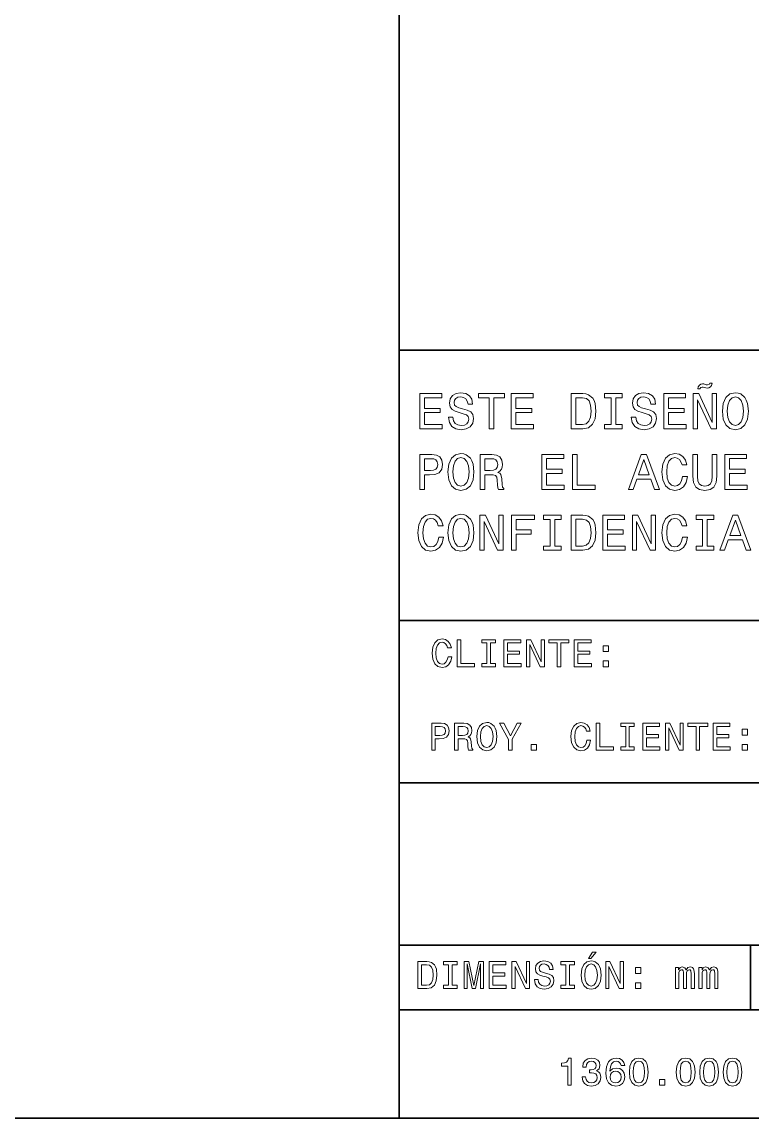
# Model space of a CAD drawing. Extents: x 15 to 1174, y 15 to 826.
# Drawn here: x 884.2 to 1019.3, y 15 to 217.7 of the extents above; entities that cross this region are included whole.
import ezdxf

# ---------------------------------------------------------------- set-up
doc = ezdxf.new("R2010")
doc.units = 0

msp = doc.modelspace()

# ---------------------------------------------------------------- linework, layer by layer
at = {"color": 7, "lineweight": 35}
for p, q in [((953.969971, 299), (953.969971, 15)), ((953.969971, 157), (1173.969971, 157)), ((953.969971, 107), (1173.969971, 107)), ((953.969971, 77), (1173.969971, 77)), ((953.969971, 47), (1173.969971, 47)), ((1018.969971, 47), (1018.969971, 35)), ((953.969971, 35), (1173.969971, 35)), ((1173.969971, 15), (15, 15))]:
    msp.add_line(p, q, dxfattribs=at)
at = {"color": 7, "lineweight": 13}
for points in [[(1011.873413, 150.903778), (1011.470703, 150.903778), (1011.302124, 150.660263), (1011.049194, 150.585327), (1010.796326, 150.622787), (1010.35614, 150.753922), (1010.084534, 150.791382), (1009.766052, 150.725815), (1009.513184, 150.547867), (1009.316528, 150.257523), (1009.204102, 149.854782), (1009.606873, 149.854782), (1009.766052, 150.088928), (1010.018982, 150.173218), (1010.243774, 150.135757), (1010.68396, 150.014008), (1010.983643, 149.967178), (1011.292725, 150.023376), (1011.554993, 150.201324), (1011.74231, 150.491669)], [(957.822266, 142.465012), (961.943298, 142.465012), (961.943298, 143.251755), (958.68396, 143.251755), (958.68396, 145.452759), (961.587402, 145.452759), (961.587402, 146.230148), (958.68396, 146.230148), (958.68396, 148.178268), (961.868408, 148.178268), (961.868408, 148.965012), (957.822266, 148.965012)], [(963.947632, 144.609818), (963.095337, 144.609818), (963.282654, 143.617035), (963.750977, 142.886475), (964.472107, 142.446274), (965.446167, 142.287064), (966.410889, 142.43692), (967.13208, 142.849014), (967.591003, 143.49527), (967.759583, 144.34758), (967.61908, 145.115585), (967.225708, 145.611984), (966.588867, 145.939789), (965.736572, 146.183319), (965.005981, 146.361267), (964.52832, 146.567322), (964.256714, 146.867035), (964.172424, 147.335327), (964.256714, 147.756805), (964.500244, 148.075241), (964.874878, 148.290665), (965.390015, 148.365585), (965.91449, 148.271927), (966.326599, 148.019043), (966.598206, 147.59758), (966.729309, 147.026245), (967.581665, 147.026245), (967.581665, 147.044983), (967.431763, 147.925385), (966.991577, 148.581009), (966.298523, 148.993103), (965.361877, 149.133606), (964.518982, 148.993103), (963.863342, 148.599731), (963.441895, 147.990952), (963.291992, 147.204208), (963.413757, 146.501755), (963.769653, 146.024094), (964.331665, 145.705643), (965.09967, 145.462128), (965.858276, 145.246719), (966.429626, 145.040665), (966.776184, 144.740952), (966.897949, 144.253922), (966.785522, 143.757523), (966.495178, 143.382874), (966.054993, 143.148727), (965.483643, 143.073807), (964.846802, 143.176834), (964.359741, 143.476532), (964.050659, 143.963577)], [(970.634949, 142.465012), (971.496643, 142.465012), (971.496643, 148.178268), (973.463501, 148.178268), (973.463501, 148.965012), (968.658752, 148.965012), (968.658752, 148.178268), (970.634949, 148.178268)], [(974.737244, 142.465012), (978.858276, 142.465012), (978.858276, 143.251755), (975.598938, 143.251755), (975.598938, 145.452759), (978.50238, 145.452759), (978.50238, 146.230148), (975.598938, 146.230148), (975.598938, 148.178268), (978.783386, 148.178268), (978.783386, 148.965012), (974.737244, 148.965012)], [(987.971436, 148.965012), (985.807861, 148.965012), (985.807861, 142.465012), (987.971436, 142.465012), (988.99231, 142.671066), (989.750977, 143.298584), (990.219238, 144.319473), (990.387817, 145.715012), (990.237976, 147.138641), (990.050659, 147.700607), (989.788391, 148.150177), (989.029785, 148.758957), (988.533386, 148.908813)], [(987.905823, 148.187637), (988.617676, 148.04715), (989.104675, 147.616302), (989.39502, 146.848297), (989.488708, 145.715012), (989.385681, 144.619186), (989.095337, 143.851181), (988.598938, 143.392242), (987.905823, 143.242386), (986.678894, 143.242386), (986.678894, 148.187637)], [(993.188293, 143.251755), (991.989441, 143.251755), (991.989441, 142.465012), (995.248779, 142.465012), (995.248779, 143.251755), (994.049927, 143.251755), (994.049927, 148.178268), (995.248779, 148.178268), (995.248779, 148.965012), (991.989441, 148.965012), (991.989441, 148.178268), (993.188293, 148.178268)], [(997.777588, 144.609818), (996.925293, 144.609818), (997.11261, 143.617035), (997.580933, 142.886475), (998.302124, 142.446274), (999.276184, 142.287064), (1000.240845, 142.43692), (1000.962036, 142.849014), (1001.420959, 143.49527), (1001.5896, 144.34758), (1001.449097, 145.115585), (1001.055725, 145.611984), (1000.418823, 145.939789), (999.566528, 146.183319), (998.835938, 146.361267), (998.358276, 146.567322), (998.08667, 146.867035), (998.00238, 147.335327), (998.08667, 147.756805), (998.3302, 148.075241), (998.704834, 148.290665), (999.219971, 148.365585), (999.744446, 148.271927), (1000.156555, 148.019043), (1000.428162, 147.59758), (1000.559326, 147.026245), (1001.411621, 147.026245), (1001.411621, 147.044983), (1001.26178, 147.925385), (1000.821533, 148.581009), (1000.128479, 148.993103), (999.191895, 149.133606), (998.348938, 148.993103), (997.693298, 148.599731), (997.271851, 147.990952), (997.122009, 147.204208), (997.243774, 146.501755), (997.59967, 146.024094), (998.161621, 145.705643), (998.929626, 145.462128), (999.688293, 145.246719), (1000.259583, 145.040665), (1000.60614, 144.740952), (1000.727905, 144.253922), (1000.615479, 143.757523), (1000.325134, 143.382874), (999.884949, 143.148727), (999.313599, 143.073807), (998.676758, 143.176834), (998.189697, 143.476532), (997.880615, 143.963577)], [(1002.928894, 142.465012), (1007.049927, 142.465012), (1007.049927, 143.251755), (1003.790588, 143.251755), (1003.790588, 145.452759), (1006.694031, 145.452759), (1006.694031, 146.230148), (1003.790588, 146.230148), (1003.790588, 148.178268), (1006.975037, 148.178268), (1006.975037, 148.965012), (1002.928894, 148.965012)], [(1008.398621, 142.465012), (1009.176025, 142.465012), (1009.176025, 147.794266), (1011.667358, 142.465012), (1012.669556, 142.465012), (1012.669556, 148.965012), (1011.882812, 148.965012), (1011.882812, 143.635757), (1009.419556, 148.965012), (1008.398621, 148.965012)], [(1013.765381, 145.715012), (1013.93396, 144.253922), (1014.420959, 143.176834), (1015.179626, 142.511841), (1016.172424, 142.287064), (1017.155823, 142.511841), (1017.923889, 143.176834), (1018.40155, 144.253922), (1018.579468, 145.715012), (1018.40155, 147.166748), (1018.195496, 147.756805), (1017.923889, 148.243835), (1017.155823, 148.908813), (1016.687561, 149.077408), (1016.172424, 149.14296), (1015.170288, 148.908813), (1014.411621, 148.253189), (1013.93396, 147.176102)], [(1014.66449, 145.715012), (1014.767517, 146.848297), (1015.076599, 147.68187), (1015.55426, 148.187637), (1016.172424, 148.365585), (1016.781189, 148.187637), (1017.25885, 147.672501), (1017.567932, 146.838928), (1017.680359, 145.715012), (1017.567932, 144.581726), (1017.25885, 143.748154), (1016.781189, 143.242386), (1016.172424, 143.073807), (1015.55426, 143.242386), (1015.076599, 143.748154), (1014.767517, 144.572357)], [(963.020386, 134.485184), (963.188965, 133.024094), (963.676025, 131.947006), (964.434692, 131.282013), (965.42749, 131.057236), (966.410889, 131.282013), (967.178894, 131.947006), (967.656555, 133.024094), (967.834534, 134.485184), (967.656555, 135.93692), (967.4505, 136.526978), (967.178894, 137.014008), (966.410889, 137.678986), (965.942566, 137.84758), (965.42749, 137.913132), (964.425293, 137.678986), (963.666626, 137.023361), (963.188965, 135.946274)], [(1006.413086, 133.651611), (1006.225708, 132.864868), (1005.916626, 132.302902), (1005.48584, 131.95636), (1004.980042, 131.843979), (1004.371277, 132.012558), (1003.893616, 132.518326), (1003.575134, 133.342529), (1003.472107, 134.485184), (1003.575134, 135.618469), (1003.884216, 136.452042), (1004.361877, 136.957809), (1004.980042, 137.135757), (1005.429626, 137.042099), (1005.813599, 136.779846), (1006.113342, 136.358383), (1006.319397, 135.777695), (1007.209167, 135.777695), (1006.928162, 136.667465), (1006.441162, 137.341812), (1005.776184, 137.763275), (1004.980042, 137.913132), (1003.987244, 137.678986), (1003.228638, 137.023361), (1002.741577, 135.946274), (1002.572998, 134.485184), (1002.741577, 133.024094), (1003.228638, 131.947006), (1003.987244, 131.282013), (1004.980042, 131.057236), (1005.851074, 131.235184), (1006.553528, 131.731583), (1007.049927, 132.546417), (1007.312195, 133.651611)], [(957.812927, 131.235184), (958.674561, 131.235184), (958.674561, 133.979416), (959.629883, 133.979416), (960.594604, 134.026245), (961.36261, 134.354065), (961.859009, 134.990952), (962.027588, 135.861984), (961.896484, 136.667465), (961.521851, 137.257523), (960.903687, 137.613419), (960.06073, 137.735184), (957.812927, 137.735184)], [(959.826599, 136.939072), (960.38855, 136.882874), (960.800659, 136.704926), (961.044189, 136.377121), (961.128479, 135.861984), (961.03479, 135.318756), (960.781921, 134.990952), (960.351074, 134.822357), (959.761047, 134.775528), (958.674561, 134.775528), (958.674561, 136.939072)], [(963.919556, 134.485184), (964.022583, 135.618469), (964.331665, 136.452042), (964.809326, 136.957809), (965.42749, 137.135757), (966.036255, 136.957809), (966.513916, 136.442673), (966.822998, 135.6091), (966.935364, 134.485184), (966.822998, 133.351898), (966.513916, 132.518326), (966.036255, 132.012558), (965.42749, 131.843979), (964.809326, 132.012558), (964.331665, 132.518326), (964.022583, 133.342529)], [(968.977173, 131.235184), (969.848206, 131.235184), (969.848206, 133.979416), (970.737976, 133.979416), (971.393616, 133.951324), (971.805725, 133.820206), (972.030518, 133.511124), (972.124146, 132.958527), (972.170959, 132.115585), (972.227173, 131.562988), (972.339539, 131.235184), (973.322998, 131.235184), (973.322998, 131.413132), (973.107605, 131.675385), (973.032654, 132.162415), (972.967102, 133.211411), (972.807861, 133.988785), (972.592468, 134.2323), (972.255249, 134.410263), (972.629883, 134.644409), (972.892151, 134.972214), (973.06073, 135.384323), (973.116943, 135.880722), (972.98584, 136.667465), (972.611206, 137.257523), (971.993042, 137.613419), (971.150085, 137.735184), (968.977173, 137.735184)], [(970.906555, 136.939072), (971.477905, 136.882874), (971.880615, 136.704926), (972.133545, 136.377121), (972.217834, 135.861984), (972.124146, 135.318756), (971.871277, 134.990952), (971.44043, 134.822357), (970.850403, 134.775528), (969.848206, 134.775528), (969.848206, 136.939072)], [(980.37561, 131.235184), (984.496643, 131.235184), (984.496643, 132.021927), (981.237244, 132.021927), (981.237244, 134.222931), (984.140747, 134.222931), (984.140747, 135.00032), (981.237244, 135.00032), (981.237244, 136.948441), (984.421692, 136.948441), (984.421692, 137.735184), (980.37561, 137.735184)], [(986.079468, 131.235184), (990.256714, 131.235184), (990.256714, 132.021927), (986.941162, 132.021927), (986.941162, 137.735184), (986.079468, 137.735184)], [(996.410156, 131.235184), (997.271851, 131.235184), (997.955566, 133.145844), (1000.549927, 133.145844), (1001.233643, 131.235184), (1002.114075, 131.235184), (999.735107, 137.744553), (998.779785, 137.744553)], [(998.255249, 133.941956), (999.257446, 136.807953), (1000.259583, 133.941956)], [(1008.295593, 133.707809), (1008.426758, 132.537064), (1008.838867, 131.703476), (1009.531921, 131.225815), (1010.534119, 131.057236), (1011.526855, 131.225815), (1012.219971, 131.703476), (1012.63208, 132.527695), (1012.772583, 133.707809), (1012.772583, 137.735184), (1011.90155, 137.735184), (1011.90155, 133.66098), (1011.817261, 132.864868), (1011.564331, 132.293549), (1011.133545, 131.95636), (1010.534119, 131.843979), (1009.915955, 131.95636), (1009.485107, 132.293549), (1009.232239, 132.855499), (1009.157288, 133.66098), (1009.157288, 137.735184), (1008.295593, 137.735184)], [(1014.205566, 131.235184), (1018.326599, 131.235184), (1018.326599, 132.021927), (1015.067261, 132.021927), (1015.067261, 134.222931), (1017.970703, 134.222931), (1017.970703, 135.00032), (1015.067261, 135.00032), (1015.067261, 136.948441), (1018.251648, 136.948441), (1018.251648, 137.735184), (1014.205566, 137.735184)], [(961.306396, 122.421783), (961.11908, 121.63504), (960.810059, 121.073082), (960.379211, 120.72654), (959.873413, 120.614143), (959.264648, 120.78273), (958.786987, 121.288498), (958.468506, 122.112701), (958.365479, 123.255356), (958.468506, 124.388641), (958.777588, 125.222214), (959.255249, 125.727982), (959.873413, 125.90593), (960.322998, 125.812271), (960.707031, 125.550026), (961.006714, 125.128555), (961.212769, 124.547867), (962.102539, 124.547867), (961.821533, 125.43763), (961.334534, 126.111984), (960.669556, 126.533455), (959.873413, 126.683311), (958.880615, 126.449158), (958.122009, 125.793541), (957.634949, 124.716454), (957.46637, 123.255356), (957.634949, 121.794258), (958.122009, 120.717171), (958.880615, 120.052185), (959.873413, 119.8274), (960.744446, 120.005356), (961.446899, 120.501755), (961.943298, 121.316597), (962.205566, 122.421783)], [(963.020386, 123.255356), (963.188965, 121.794258), (963.676025, 120.717171), (964.434692, 120.052185), (965.42749, 119.8274), (966.410889, 120.052185), (967.178894, 120.717171), (967.656555, 121.794258), (967.834534, 123.255356), (967.656555, 124.707085), (967.4505, 125.297142), (967.178894, 125.784172), (966.410889, 126.449158), (965.942566, 126.617744), (965.42749, 126.683311), (964.425293, 126.449158), (963.666626, 125.793541), (963.188965, 124.716454)], [(963.919556, 123.255356), (964.022583, 124.388641), (964.331665, 125.222214), (964.809326, 125.727982), (965.42749, 125.90593), (966.036255, 125.727982), (966.513916, 125.212845), (966.822998, 124.379272), (966.935364, 123.255356), (966.822998, 122.12207), (966.513916, 121.288498), (966.036255, 120.78273), (965.42749, 120.614143), (964.809326, 120.78273), (964.331665, 121.288498), (964.022583, 122.112701)], [(968.930359, 120.005356), (969.707703, 120.005356), (969.707703, 125.33461), (972.199097, 120.005356), (973.201233, 120.005356), (973.201233, 126.505356), (972.41449, 126.505356), (972.41449, 121.176102), (969.951233, 126.505356), (968.930359, 126.505356)], [(974.784119, 120.005356), (975.655151, 120.005356), (975.655151, 122.993111), (978.390015, 122.993111), (978.390015, 123.770485), (975.655151, 123.770485), (975.655151, 125.718613), (979.017517, 125.718613), (979.017517, 126.505356), (974.784119, 126.505356)], [(981.911621, 120.792099), (980.712769, 120.792099), (980.712769, 120.005356), (983.972107, 120.005356), (983.972107, 120.792099), (982.773315, 120.792099), (982.773315, 125.718613), (983.972107, 125.718613), (983.972107, 126.505356), (980.712769, 126.505356), (980.712769, 125.718613), (981.911621, 125.718613)], [(987.971436, 126.505356), (985.807861, 126.505356), (985.807861, 120.005356), (987.971436, 120.005356), (988.99231, 120.211411), (989.750977, 120.838928), (990.219238, 121.859825), (990.387817, 123.255356), (990.237976, 124.678986), (990.050659, 125.240944), (989.788391, 125.690514), (989.029785, 126.299301), (988.533386, 126.449158)], [(987.905823, 125.727982), (988.617676, 125.587486), (989.104675, 125.156654), (989.39502, 124.388641), (989.488708, 123.255356), (989.385681, 122.159531), (989.095337, 121.391525), (988.598938, 120.932587), (987.905823, 120.78273), (986.678894, 120.78273), (986.678894, 125.727982)], [(991.652222, 120.005356), (995.773315, 120.005356), (995.773315, 120.792099), (992.513916, 120.792099), (992.513916, 122.993111), (995.417358, 122.993111), (995.417358, 123.770485), (992.513916, 123.770485), (992.513916, 125.718613), (995.698364, 125.718613), (995.698364, 126.505356), (991.652222, 126.505356)], [(997.122009, 120.005356), (997.899353, 120.005356), (997.899353, 125.33461), (1000.390747, 120.005356), (1001.392883, 120.005356), (1001.392883, 126.505356), (1000.60614, 126.505356), (1000.60614, 121.176102), (998.142883, 126.505356), (997.122009, 126.505356)], [(1006.413086, 122.421783), (1006.225708, 121.63504), (1005.916626, 121.073082), (1005.48584, 120.72654), (1004.980042, 120.614143), (1004.371277, 120.78273), (1003.893616, 121.288498), (1003.575134, 122.112701), (1003.472107, 123.255356), (1003.575134, 124.388641), (1003.884216, 125.222214), (1004.361877, 125.727982), (1004.980042, 125.90593), (1005.429626, 125.812271), (1005.813599, 125.550026), (1006.113342, 125.128555), (1006.319397, 124.547867), (1007.209167, 124.547867), (1006.928162, 125.43763), (1006.441162, 126.111984), (1005.776184, 126.533455), (1004.980042, 126.683311), (1003.987244, 126.449158), (1003.228638, 125.793541), (1002.741577, 124.716454), (1002.572998, 123.255356), (1002.741577, 121.794258), (1003.228638, 120.717171), (1003.987244, 120.052185), (1004.980042, 119.8274), (1005.851074, 120.005356), (1006.553528, 120.501755), (1007.049927, 121.316597), (1007.312195, 122.421783)], [(1010.103271, 120.792099), (1008.904419, 120.792099), (1008.904419, 120.005356), (1012.163757, 120.005356), (1012.163757, 120.792099), (1010.964905, 120.792099), (1010.964905, 125.718613), (1012.163757, 125.718613), (1012.163757, 126.505356), (1008.904419, 126.505356), (1008.904419, 125.718613), (1010.103271, 125.718613)], [(1013.325134, 120.005356), (1014.186829, 120.005356), (1014.870544, 121.916016), (1017.464905, 121.916016), (1018.148621, 120.005356), (1019.029053, 120.005356), (1016.650085, 126.514725), (1015.694763, 126.514725)], [(1015.170288, 122.712128), (1016.172424, 125.578125), (1017.174561, 122.712128)], [(963.035767, 100.320747), (962.891663, 99.715561), (962.653931, 99.283287), (962.32251, 99.016716), (961.933472, 98.93026), (961.465149, 99.059944), (961.097717, 99.44899), (960.852722, 100.083), (960.773499, 100.96196), (960.852722, 101.833717), (961.090515, 102.47493), (961.457947, 102.863976), (961.933472, 103.000862), (962.279236, 102.928818), (962.574646, 102.727089), (962.805176, 102.402885), (962.963684, 101.9562), (963.648132, 101.9562), (963.432007, 102.640633), (963.057373, 103.159363), (962.545837, 103.483574), (961.933472, 103.598846), (961.169739, 103.418732), (960.586182, 102.914406), (960.211548, 102.085876), (960.081848, 100.96196), (960.211548, 99.838043), (960.586182, 99.009514), (961.169739, 98.497986), (961.933472, 98.325073), (962.603455, 98.46196), (963.143799, 98.843803), (963.525635, 99.470604), (963.727417, 100.320747)], [(964.743225, 98.46196), (967.956482, 98.46196), (967.956482, 99.067146), (965.406067, 99.067146), (965.406067, 103.46196), (964.743225, 103.46196)], [(970.211548, 99.067146), (969.289368, 99.067146), (969.289368, 98.46196), (971.79657, 98.46196), (971.79657, 99.067146), (970.87439, 99.067146), (970.87439, 102.856773), (971.79657, 102.856773), (971.79657, 103.46196), (969.289368, 103.46196), (969.289368, 102.856773), (970.211548, 102.856773)], [(973.367188, 98.46196), (976.53717, 98.46196), (976.53717, 99.067146), (974.029968, 99.067146), (974.029968, 100.760231), (976.263428, 100.760231), (976.263428, 101.358215), (974.029968, 101.358215), (974.029968, 102.856773), (976.479553, 102.856773), (976.479553, 103.46196), (973.367188, 103.46196)], [(977.574646, 98.46196), (978.172607, 98.46196), (978.172607, 102.561386), (980.08905, 98.46196), (980.859985, 98.46196), (980.859985, 103.46196), (980.254761, 103.46196), (980.254761, 99.362534), (978.359985, 103.46196), (977.574646, 103.46196)], [(983.223083, 98.46196), (983.885864, 98.46196), (983.885864, 102.856773), (985.398865, 102.856773), (985.398865, 103.46196), (981.702881, 103.46196), (981.702881, 102.856773), (983.223083, 102.856773)], [(986.378662, 98.46196), (989.548706, 98.46196), (989.548706, 99.067146), (987.041504, 99.067146), (987.041504, 100.760231), (989.274963, 100.760231), (989.274963, 101.358215), (987.041504, 101.358215), (987.041504, 102.856773), (989.491089, 102.856773), (989.491089, 103.46196), (986.378662, 103.46196)], [(991.731689, 101.257347), (992.725952, 101.257347), (992.725952, 102.330833), (991.731689, 102.330833)], [(991.731689, 98.46196), (992.725952, 98.46196), (992.725952, 99.535446), (991.731689, 99.535446)], [(960.008057, 83.038452), (960.670837, 83.038452), (960.670837, 85.149406), (961.405701, 85.149406), (962.147827, 85.185425), (962.738586, 85.437584), (963.120422, 85.927498), (963.250122, 86.597527), (963.149231, 87.217125), (962.861084, 87.671021), (962.385559, 87.944794), (961.737122, 88.038452), (960.008057, 88.038452)], [(961.557007, 87.426064), (961.989319, 87.382835), (962.306274, 87.245941), (962.493652, 86.993782), (962.558472, 86.597527), (962.48645, 86.179665), (962.29187, 85.927498), (961.96051, 85.797821), (961.506592, 85.761795), (960.670837, 85.761795), (960.670837, 87.426064)], [(964.258728, 83.038452), (964.928772, 83.038452), (964.928772, 85.149406), (965.61322, 85.149406), (966.117554, 85.127792), (966.43457, 85.026924), (966.607483, 84.789169), (966.679504, 84.364098), (966.715515, 83.715683), (966.758728, 83.290611), (966.845215, 83.038452), (967.601685, 83.038452), (967.601685, 83.175339), (967.435974, 83.377068), (967.378357, 83.751709), (967.327942, 84.558624), (967.205444, 85.156609), (967.039734, 85.343925), (966.780396, 85.480812), (967.068542, 85.660927), (967.270264, 85.913094), (967.399963, 86.230095), (967.443176, 86.611938), (967.342346, 87.217125), (967.054138, 87.671021), (966.578613, 87.944794), (965.930237, 88.038452), (964.258728, 88.038452)], [(965.74292, 87.426064), (966.182373, 87.382835), (966.492188, 87.245941), (966.686707, 86.993782), (966.751526, 86.597527), (966.679504, 86.179665), (966.484985, 85.927498), (966.153564, 85.797821), (965.699707, 85.761795), (964.928772, 85.761795), (964.928772, 87.426064)], [(968.350952, 85.538452), (968.480652, 84.414536), (968.855286, 83.586006), (969.438843, 83.074478), (970.202576, 82.901566), (970.959045, 83.074478), (971.549805, 83.586006), (971.917236, 84.414536), (972.054138, 85.538452), (971.917236, 86.655167), (971.758728, 87.109055), (971.549805, 87.483696), (970.959045, 87.995224), (970.598816, 88.124908), (970.202576, 88.175339), (969.431641, 87.995224), (968.848083, 87.490898), (968.480652, 86.662369)], [(969.042603, 85.538452), (969.121887, 86.41021), (969.359619, 87.051422), (969.727051, 87.440468), (970.202576, 87.577354), (970.670837, 87.440468), (971.038269, 87.044212), (971.276062, 86.403008), (971.362488, 85.538452), (971.276062, 84.666695), (971.038269, 84.025482), (970.670837, 83.636436), (970.202576, 83.506752), (969.727051, 83.636436), (969.359619, 84.025482), (969.121887, 84.659492)], [(974.914368, 83.038452), (974.914368, 85.06295), (976.557007, 88.045654), (975.807739, 88.045654), (974.575745, 85.675339), (973.329346, 88.045654), (972.529663, 88.045654), (974.244324, 85.019722), (974.244324, 83.038452)], [(988.718384, 84.89724), (988.574341, 84.292053), (988.336548, 83.859779), (988.005127, 83.593208), (987.616089, 83.506752), (987.147827, 83.636436), (986.780396, 84.025482), (986.5354, 84.659492), (986.456177, 85.538452), (986.5354, 86.41021), (986.773193, 87.051422), (987.140625, 87.440468), (987.616089, 87.577354), (987.961914, 87.50531), (988.257324, 87.303581), (988.487854, 86.979378), (988.646362, 86.532692), (989.330811, 86.532692), (989.114685, 87.217125), (988.740051, 87.735855), (988.228516, 88.060066), (987.616089, 88.175339), (986.852417, 87.995224), (986.26886, 87.490898), (985.894226, 86.662369), (985.764526, 85.538452), (985.894226, 84.414536), (986.26886, 83.586006), (986.852417, 83.074478), (987.616089, 82.901566), (988.286133, 83.038452), (988.826477, 83.420296), (989.208313, 84.047096), (989.410034, 84.89724)], [(990.425903, 83.038452), (993.63916, 83.038452), (993.63916, 83.643639), (991.088745, 83.643639), (991.088745, 88.038452), (990.425903, 88.038452)], [(995.894226, 83.643639), (994.971985, 83.643639), (994.971985, 83.038452), (997.479248, 83.038452), (997.479248, 83.643639), (996.557007, 83.643639), (996.557007, 87.433266), (997.479248, 87.433266), (997.479248, 88.038452), (994.971985, 88.038452), (994.971985, 87.433266), (995.894226, 87.433266)], [(999.049805, 83.038452), (1002.219849, 83.038452), (1002.219849, 83.643639), (999.712646, 83.643639), (999.712646, 85.336723), (1001.946045, 85.336723), (1001.946045, 85.934708), (999.712646, 85.934708), (999.712646, 87.433266), (1002.162231, 87.433266), (1002.162231, 88.038452), (999.049805, 88.038452)], [(1003.257324, 83.038452), (1003.855286, 83.038452), (1003.855286, 87.137878), (1005.771729, 83.038452), (1006.542603, 83.038452), (1006.542603, 88.038452), (1005.937439, 88.038452), (1005.937439, 83.939026), (1004.042603, 88.038452), (1003.257324, 88.038452)], [(1008.905762, 83.038452), (1009.568542, 83.038452), (1009.568542, 87.433266), (1011.081543, 87.433266), (1011.081543, 88.038452), (1007.385559, 88.038452), (1007.385559, 87.433266), (1008.905762, 87.433266)], [(1012.06134, 83.038452), (1015.231384, 83.038452), (1015.231384, 83.643639), (1012.724182, 83.643639), (1012.724182, 85.336723), (1014.957581, 85.336723), (1014.957581, 85.934708), (1012.724182, 85.934708), (1012.724182, 87.433266), (1015.173767, 87.433266), (1015.173767, 88.038452), (1012.06134, 88.038452)], [(1017.414368, 85.833839), (1018.40863, 85.833839), (1018.40863, 86.907326), (1017.414368, 86.907326)], [(978.379761, 83.038452), (979.374023, 83.038452), (979.374023, 84.111938), (978.379761, 84.111938)], [(1017.414368, 83.038452), (1018.40863, 83.038452), (1018.40863, 84.111938), (1017.414368, 84.111938)], [(989.001648, 44.482395), (989.426758, 44.482395), (990.428162, 45.70718), (989.722107, 45.70718)], [(959.131348, 43.956459), (957.467102, 43.956459), (957.467102, 38.956459), (959.131348, 38.956459), (959.916626, 39.11496), (960.500244, 39.597668), (960.860474, 40.382973), (960.990173, 41.456459), (960.874878, 42.551559), (960.730774, 42.983837), (960.529053, 43.329659), (959.945496, 43.797958), (959.56366, 43.913231)], [(959.080933, 43.358475), (959.628479, 43.250408), (960.003113, 42.918995), (960.22644, 42.328217), (960.298523, 41.456459), (960.219238, 40.613518), (959.995911, 40.022743), (959.614075, 39.669716), (959.080933, 39.554443), (958.137146, 39.554443), (958.137146, 43.358475)], [(963.144348, 39.561646), (962.222107, 39.561646), (962.222107, 38.956459), (964.729309, 38.956459), (964.729309, 39.561646), (963.807129, 39.561646), (963.807129, 43.351273), (964.729309, 43.351273), (964.729309, 43.956459), (962.222107, 43.956459), (962.222107, 43.351273), (963.144348, 43.351273)], [(966.01178, 38.956459), (966.566528, 38.956459), (966.566528, 43.495365), (967.503113, 38.956459), (968.122681, 38.956459), (969.052124, 43.495365), (969.052124, 38.956459), (969.614075, 38.956459), (969.614075, 43.956459), (968.735107, 43.956459), (967.812927, 39.547237), (966.897949, 43.956459), (966.01178, 43.956459)], [(970.637146, 38.956459), (973.807129, 38.956459), (973.807129, 39.561646), (971.299927, 39.561646), (971.299927, 41.25473), (973.533386, 41.25473), (973.533386, 41.852715), (971.299927, 41.852715), (971.299927, 43.351273), (973.749512, 43.351273), (973.749512, 43.956459), (970.637146, 43.956459)], [(974.844604, 38.956459), (975.442566, 38.956459), (975.442566, 43.055882), (977.359009, 38.956459), (978.129883, 38.956459), (978.129883, 43.956459), (977.524719, 43.956459), (977.524719, 39.857037), (975.629883, 43.956459), (974.844604, 43.956459)], [(979.686096, 40.606316), (979.030518, 40.606316), (979.174561, 39.842625), (979.53479, 39.280666), (980.089539, 38.942051), (980.838867, 38.819572), (981.580933, 38.934845), (982.135681, 39.251846), (982.488708, 39.748966), (982.618408, 40.404587), (982.510315, 40.995365), (982.207703, 41.377209), (981.717834, 41.629372), (981.062195, 41.816689), (980.500244, 41.953575), (980.132812, 42.11208), (979.923889, 42.342625), (979.859009, 42.702858), (979.923889, 43.027065), (980.111206, 43.272022), (980.399353, 43.437729), (980.795593, 43.495365), (981.199097, 43.423317), (981.516052, 43.228794), (981.725037, 42.904587), (981.825867, 42.465103), (982.481506, 42.465103), (982.481506, 42.479515), (982.366211, 43.156746), (982.027588, 43.661072), (981.494446, 43.978073), (980.773987, 44.086143), (980.12561, 43.978073), (979.621277, 43.67548), (979.297058, 43.20718), (979.181763, 42.601994), (979.275452, 42.061646), (979.549194, 41.69421), (979.981506, 41.449253), (980.572266, 41.261936), (981.155823, 41.09623), (981.595337, 40.937729), (981.861877, 40.70718), (981.955566, 40.332539), (981.86908, 39.950695), (981.645752, 39.66251), (981.307129, 39.482395), (980.867676, 39.424759), (980.377747, 39.504009), (980.003113, 39.734558), (979.765381, 40.109196)], [(984.8302, 39.561646), (983.90802, 39.561646), (983.90802, 38.956459), (986.415222, 38.956459), (986.415222, 39.561646), (985.493042, 39.561646), (985.493042, 43.351273), (986.415222, 43.351273), (986.415222, 43.956459), (983.90802, 43.956459), (983.90802, 43.351273), (984.8302, 43.351273)], [(987.647217, 41.456459), (987.776855, 40.332539), (988.15155, 39.504009), (988.735107, 38.992481), (989.498779, 38.819572), (990.255249, 38.992481), (990.846069, 39.504009), (991.213501, 40.332539), (991.350342, 41.456459), (991.213501, 42.573174), (991.054993, 43.027065), (990.846069, 43.401703), (990.255249, 43.913231), (989.89502, 44.042915), (989.498779, 44.093346), (988.727905, 43.913231), (988.144348, 43.408909), (987.776855, 42.580379)], [(988.338867, 41.456459), (988.418091, 42.328217), (988.655823, 42.969429), (989.023315, 43.358475), (989.498779, 43.495365), (989.967102, 43.358475), (990.334534, 42.962223), (990.572266, 42.321011), (990.658752, 41.456459), (990.572266, 40.584702), (990.334534, 39.943489), (989.967102, 39.554443), (989.498779, 39.424759), (989.023315, 39.554443), (988.655823, 39.943489), (988.418091, 40.577496)], [(992.193298, 38.956459), (992.791321, 38.956459), (992.791321, 43.055882), (994.707703, 38.956459), (995.478638, 38.956459), (995.478638, 43.956459), (994.873413, 43.956459), (994.873413, 39.857037), (992.978638, 43.956459), (992.193298, 43.956459)], [(997.676025, 41.751846), (998.670288, 41.751846), (998.670288, 42.825336), (997.676025, 42.825336)], [(1005.104004, 38.956459), (1005.687561, 38.956459), (1005.687561, 41.542915), (1005.723572, 41.931965), (1005.831665, 42.212944), (1005.997375, 42.378651), (1006.213501, 42.443489), (1006.386414, 42.385853), (1006.501648, 42.24176), (1006.559326, 41.996803), (1006.580933, 41.672596), (1006.580933, 38.956459), (1007.128479, 38.956459), (1007.128479, 41.542915), (1007.16449, 41.924759), (1007.272583, 42.205738), (1007.445496, 42.378651), (1007.661621, 42.443489), (1007.834534, 42.385853), (1007.949829, 42.24176), (1008.021851, 41.672596), (1008.021851, 38.956459), (1008.605408, 38.956459), (1008.605408, 41.629372), (1008.569397, 42.184124), (1008.454102, 42.609196), (1008.223572, 42.868561), (1007.848938, 42.962223), (1007.409485, 42.81813), (1007.070862, 42.400265), (1006.80426, 42.810925), (1006.357605, 42.962223), (1005.946899, 42.81813), (1005.665955, 42.414673), (1005.665955, 42.825336), (1005.104004, 42.825336)], [(1009.441162, 38.956459), (1010.024719, 38.956459), (1010.024719, 41.542915), (1010.06073, 41.931965), (1010.168823, 42.212944), (1010.334534, 42.378651), (1010.550659, 42.443489), (1010.723572, 42.385853), (1010.838867, 42.24176), (1010.896484, 41.996803), (1010.918091, 41.672596), (1010.918091, 38.956459), (1011.465637, 38.956459), (1011.465637, 41.542915), (1011.501709, 41.924759), (1011.609741, 42.205738), (1011.782654, 42.378651), (1011.998779, 42.443489), (1012.171692, 42.385853), (1012.286987, 42.24176), (1012.359009, 41.672596), (1012.359009, 38.956459), (1012.942627, 38.956459), (1012.942627, 41.629372), (1012.906555, 42.184124), (1012.791321, 42.609196), (1012.56073, 42.868561), (1012.186096, 42.962223), (1011.746643, 42.81813), (1011.40802, 42.400265), (1011.141418, 42.810925), (1010.694763, 42.962223), (1010.284119, 42.81813), (1010.003113, 42.414673), (1010.003113, 42.825336), (1009.441162, 42.825336)], [(997.676025, 38.956459), (998.670288, 38.956459), (998.670288, 40.029945), (997.676025, 40.029945)], [(985.168335, 21.06196), (985.823975, 21.06196), (985.823975, 26.097984), (985.334045, 26.097984), (985.204407, 25.658503), (984.945007, 25.363113), (984.548767, 25.190203), (984.001221, 25.132565), (984.001221, 24.621038), (985.168335, 24.621038)], [(987.819641, 22.632565), (987.819641, 22.582132), (987.934937, 21.89049), (988.27356, 21.371759), (988.806702, 21.040346), (989.512756, 20.917868), (990.262024, 21.040346), (990.823975, 21.357349), (991.184204, 21.861671), (991.313904, 22.510086), (991.256287, 22.93516), (991.097778, 23.280981), (990.838379, 23.54755), (990.492554, 23.742075), (990.960876, 24.131124), (991.126587, 24.750721), (991.018494, 25.312681), (990.708679, 25.737753), (990.204407, 26.004324), (989.512756, 26.097984), (988.864319, 25.98271), (988.367188, 25.665707), (988.04303, 25.161385), (987.934937, 24.491356), (987.934937, 24.440922), (988.576172, 24.440922), (988.633789, 24.902018), (988.821106, 25.233429), (989.123718, 25.43516), (989.548767, 25.507206), (989.923401, 25.449568), (990.197205, 25.298271), (990.362915, 25.053314), (990.427734, 24.721903), (990.362915, 24.368877), (990.190002, 24.131124), (989.88739, 23.987032), (989.476746, 23.943804), (989.19574, 23.95101), (989.19574, 23.381845), (989.548767, 23.396254), (990.002625, 23.331413), (990.341248, 23.158503), (990.54303, 22.877522), (990.615051, 22.510086), (990.535767, 22.09222), (990.326843, 21.782421), (989.995422, 21.587896), (989.555969, 21.523056), (989.102051, 21.595102), (988.770691, 21.811239), (988.561707, 22.157061), (988.482483, 22.632565)], [(995.701477, 24.714699), (995.564636, 25.298271), (995.24762, 25.730549), (994.75769, 26.004324), (994.123718, 26.097984), (993.698608, 26.04755), (993.331177, 25.910664), (993.006958, 25.687321), (992.733215, 25.370317), (992.51709, 24.974064), (992.358582, 24.491356), (992.25769, 23.922192), (992.228882, 23.280981), (992.344177, 22.257925), (992.697205, 21.51585), (993.266357, 21.069164), (994.044434, 20.917868), (994.743286, 21.04755), (995.276428, 21.386168), (995.622253, 21.91931), (995.744751, 22.596542), (995.622253, 23.280981), (995.290833, 23.806917), (994.779297, 24.138329), (994.145325, 24.253603), (993.460876, 24.10951), (992.949341, 23.698849), (993.057434, 24.491356), (993.287964, 25.06052), (993.640991, 25.399136), (994.13092, 25.51441), (994.49115, 25.456772), (994.764893, 25.305477), (994.945007, 25.053314), (995.038696, 24.714699)], [(996.573242, 23.504324), (996.681335, 22.373199), (997.019958, 21.566282), (997.560303, 21.07637), (998.30957, 20.917868), (999.051636, 21.07637), (999.59198, 21.566282), (999.923401, 22.373199), (1000.038696, 23.504324), (999.923401, 24.628242), (999.786499, 25.074928), (999.59198, 25.442364), (999.051636, 25.932278), (998.30957, 26.097984), (997.560303, 25.932278), (997.019958, 25.43516), (996.681335, 24.628242)], [(997.264893, 23.504324), (997.32251, 24.376081), (997.502686, 25.002882), (997.826843, 25.370317), (998.30957, 25.5), (998.785095, 25.370317), (999.109253, 25.002882), (999.289429, 24.376081), (999.347046, 23.504324), (999.289429, 22.62536), (999.109253, 21.99856), (998.785095, 21.631124), (998.30957, 21.508646), (997.826843, 21.631124), (997.502686, 21.99856), (997.32251, 22.62536)], [(1005.24762, 23.504324), (1005.355652, 22.373199), (1005.694275, 21.566282), (1006.234619, 21.07637), (1006.983948, 20.917868), (1007.726013, 21.07637), (1008.266357, 21.566282), (1008.597778, 22.373199), (1008.713013, 23.504324), (1008.597778, 24.628242), (1008.460876, 25.074928), (1008.266357, 25.442364), (1007.726013, 25.932278), (1006.983948, 26.097984), (1006.234619, 25.932278), (1005.694275, 25.43516), (1005.355652, 24.628242)], [(1005.93927, 23.504324), (1005.996887, 24.376081), (1006.177002, 25.002882), (1006.501221, 25.370317), (1006.983948, 25.5), (1007.459412, 25.370317), (1007.78363, 25.002882), (1007.963745, 24.376081), (1008.021362, 23.504324), (1007.963745, 22.62536), (1007.78363, 21.99856), (1007.459412, 21.631124), (1006.983948, 21.508646), (1006.501221, 21.631124), (1006.177002, 21.99856), (1005.996887, 22.62536)], [(1009.584778, 23.504324), (1009.692871, 22.373199), (1010.031494, 21.566282), (1010.571838, 21.07637), (1011.321106, 20.917868), (1012.063171, 21.07637), (1012.603516, 21.566282), (1012.934937, 22.373199), (1013.050232, 23.504324), (1012.934937, 24.628242), (1012.798035, 25.074928), (1012.603516, 25.442364), (1012.063171, 25.932278), (1011.321106, 26.097984), (1010.571838, 25.932278), (1010.031494, 25.43516), (1009.692871, 24.628242)], [(1010.276428, 23.504324), (1010.334045, 24.376081), (1010.51416, 25.002882), (1010.838379, 25.370317), (1011.321106, 25.5), (1011.796631, 25.370317), (1012.120789, 25.002882), (1012.300903, 24.376081), (1012.358582, 23.504324), (1012.300903, 22.62536), (1012.120789, 21.99856), (1011.796631, 21.631124), (1011.321106, 21.508646), (1010.838379, 21.631124), (1010.51416, 21.99856), (1010.334045, 22.62536)], [(1013.921936, 23.504324), (1014.030029, 22.373199), (1014.368652, 21.566282), (1014.908997, 21.07637), (1015.658264, 20.917868), (1016.40033, 21.07637), (1016.940674, 21.566282), (1017.272095, 22.373199), (1017.38739, 23.504324), (1017.272095, 24.628242), (1017.135193, 25.074928), (1016.940674, 25.442364), (1016.40033, 25.932278), (1015.658264, 26.097984), (1014.908997, 25.932278), (1014.368652, 25.43516), (1014.030029, 24.628242)], [(1014.613586, 23.504324), (1014.671265, 24.376081), (1014.851379, 25.002882), (1015.175537, 25.370317), (1015.658264, 25.5), (1016.133789, 25.370317), (1016.458008, 25.002882), (1016.638123, 24.376081), (1016.69574, 23.504324), (1016.638123, 22.62536), (1016.458008, 21.99856), (1016.133789, 21.631124), (1015.658264, 21.508646), (1015.175537, 21.631124), (1014.851379, 21.99856), (1014.671265, 22.62536)], [(995.045898, 22.589338), (994.966614, 22.135447), (994.764893, 21.789625), (994.440674, 21.559078), (994.037231, 21.487032), (993.612183, 21.559078), (993.287964, 21.782421), (993.079041, 22.128242), (993.01416, 22.582132), (993.086243, 23.028818), (993.287964, 23.367435), (993.619385, 23.583574), (994.06604, 23.662825), (994.455078, 23.583574), (994.764893, 23.37464), (994.966614, 23.036024)], [(1002.149658, 21.06196), (1003.14386, 21.06196), (1003.14386, 22.135447), (1002.149658, 22.135447)]]:
    msp.add_lwpolyline(points, close=True, dxfattribs=at)

doc.saveas('drawing.dxf')
